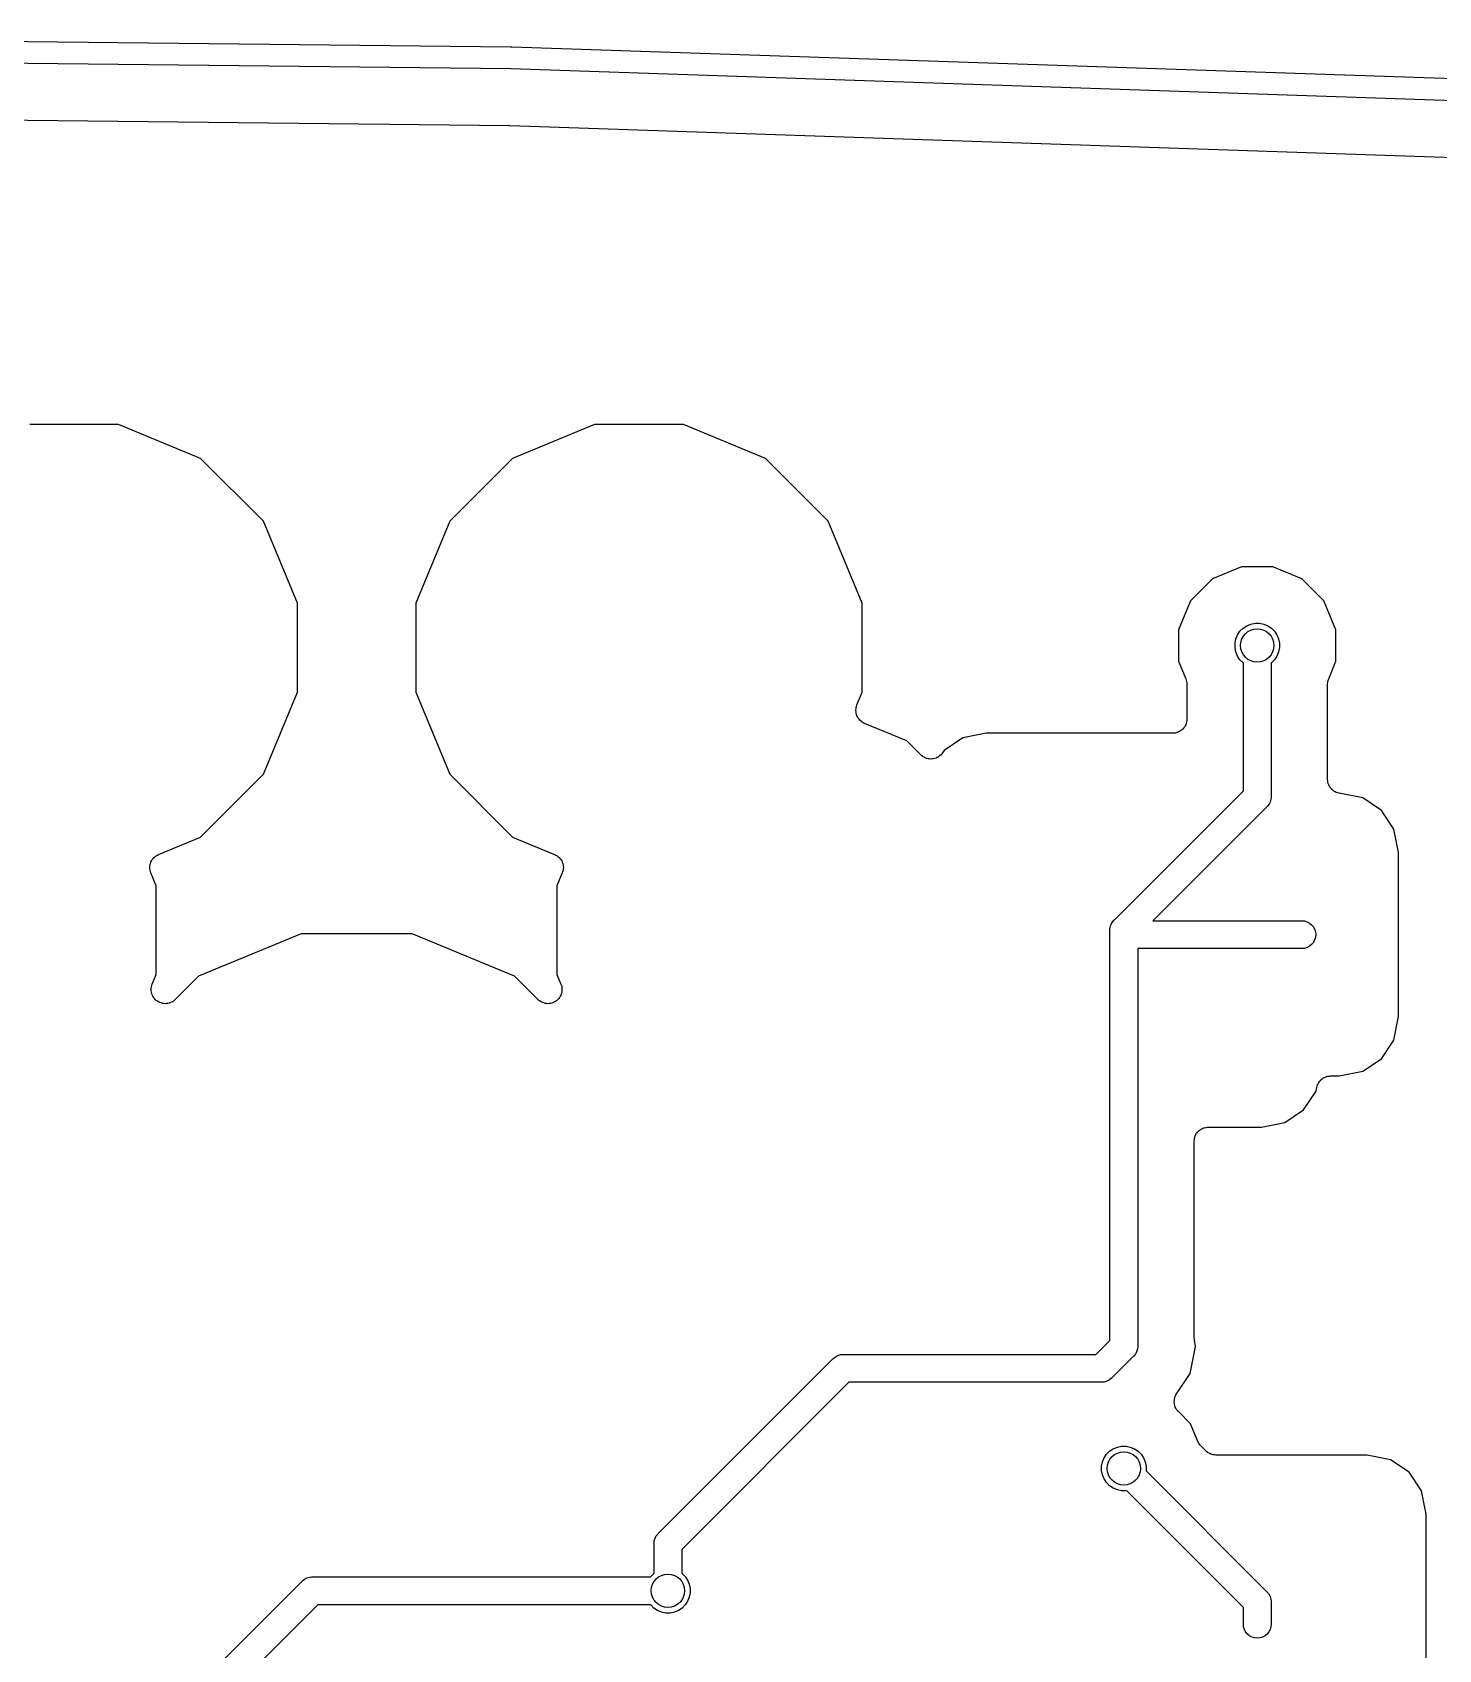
# Model space of a CAD drawing. Extents: x 0.4 to 11.3, y -7.9 to -0.4.
# Drawn here: x 6.877 to 7.375, y -2.029 to -1.456 of the extents above; entities that cross this region are included whole.
import ezdxf

# ---------------------------------------------------------------- set-up
doc = ezdxf.new("R2010")
doc.units = 0
doc.header["$MEASUREMENT"] = 0
doc.layers.add('BLACK', color=7, linetype='CONTINUOUS')

msp = doc.modelspace()

# ---------------------------------------------------------------- linework, layer by layer
at = {"layer": 'BLACK', "linetype": 'CONTINUOUS'}
for p, q in [((6.5849, -1.45617), (7.04673, -1.46124)), ((7.04674, -1.46912), (6.58466, -1.46405)), ((7.04673, -1.46124), (7.04677, -1.46124)), ((7.04677, -1.46124), (7.04692, -1.46125)), ((7.04692, -1.46125), (7.04707, -1.46125)), ((7.04707, -1.46125), (7.04711, -1.46125)), ((7.04711, -1.46125), (7.47714, -1.4758)), ((7.47696, -1.48367), (7.04674, -1.46912)), ((6.58459, -1.48405), (7.04624, -1.48912)), ((7.04624, -1.48912), (7.04631, -1.48912)), ((7.04631, -1.48912), (7.04633, -1.48912)), ((7.04633, -1.48912), (7.04635, -1.48912)), ((7.04635, -1.48912), (7.47597, -1.50365)), ((6.90785, -1.59496), (6.8764, -1.59496)), ((6.93691, -1.607), (6.90785, -1.59496)), ((7.0764, -1.59496), (7.04734, -1.607)), ((7.10785, -1.59496), (7.0764, -1.59496)), ((7.13691, -1.607), (7.10785, -1.59496)), ((6.95915, -1.62923), (6.93691, -1.607)), ((7.04734, -1.607), (7.02511, -1.62923)), ((7.15915, -1.62923), (7.13691, -1.607)), ((6.97118, -1.65829), (6.95915, -1.62923)), ((7.02511, -1.62923), (7.01307, -1.65829)), ((7.17118, -1.65829), (7.15915, -1.62923)), ((7.30548, -1.64535), (7.29523, -1.6496)), ((7.31657, -1.64535), (7.30548, -1.64535)), ((7.32681, -1.6496), (7.31657, -1.64535)), ((7.29523, -1.6496), (7.28739, -1.65744)), ((7.33465, -1.65744), (7.32681, -1.6496)), ((6.97118, -1.68974), (6.97118, -1.65829)), ((7.01307, -1.65829), (7.01307, -1.68974)), ((7.17118, -1.68974), (7.17118, -1.65829)), ((7.28739, -1.65744), (7.28315, -1.66768)), ((7.3389, -1.66768), (7.33465, -1.65744)), ((7.30729, -1.66625), (7.30873, -1.66566)), ((7.30873, -1.66566), (7.31025, -1.66535)), ((7.31025, -1.66535), (7.3118, -1.66535)), ((7.3118, -1.66535), (7.31332, -1.66566)), ((7.31332, -1.66566), (7.31475, -1.66625)), ((7.28315, -1.66768), (7.28315, -1.67877)), ((7.30315, -1.67245), (7.30345, -1.67093)), ((7.30345, -1.67093), (7.30405, -1.6695)), ((7.30405, -1.6695), (7.30491, -1.66821)), ((7.30491, -1.66821), (7.306, -1.66711)), ((7.306, -1.66711), (7.30729, -1.66625)), ((7.31475, -1.66625), (7.31604, -1.66711)), ((7.31604, -1.66711), (7.31714, -1.66821)), ((7.31714, -1.66821), (7.318, -1.6695)), ((7.318, -1.6695), (7.3186, -1.67093)), ((7.3186, -1.67093), (7.3189, -1.67245)), ((7.3389, -1.67877), (7.3389, -1.66768)), ((7.30315, -1.674), (7.30315, -1.67245)), ((7.30345, -1.67553), (7.30315, -1.674)), ((7.30405, -1.67696), (7.30345, -1.67553)), ((7.30491, -1.67825), (7.30405, -1.67696)), ((7.318, -1.67696), (7.31714, -1.67825)), ((7.3186, -1.67553), (7.318, -1.67696)), ((7.3189, -1.674), (7.3186, -1.67553)), ((7.3189, -1.67245), (7.3189, -1.674)), ((7.28315, -1.67877), (7.28572, -1.68498)), ((7.306, -1.67934), (7.30491, -1.67825)), ((7.3061, -1.67941), (7.306, -1.67934)), ((7.3061, -1.72473), (7.3061, -1.67941)), ((7.31604, -1.67934), (7.31594, -1.67941)), ((7.31594, -1.67941), (7.31594, -1.72653)), ((7.31714, -1.67825), (7.31604, -1.67934)), ((7.33633, -1.68498), (7.3389, -1.67877)), ((7.28572, -1.68498), (7.28572, -1.68499)), ((7.28572, -1.68499), (7.28573, -1.68499)), ((7.28573, -1.68499), (7.28573, -1.68499)), ((7.28573, -1.68499), (7.28575, -1.68505)), ((7.28575, -1.68505), (7.28588, -1.68549)), ((7.28588, -1.68549), (7.28601, -1.68592)), ((7.28601, -1.68592), (7.28601, -1.68596)), ((7.28601, -1.68596), (7.28602, -1.68598)), ((7.28602, -1.68598), (7.28606, -1.68644)), ((7.28606, -1.68644), (7.2861, -1.6869)), ((7.2861, -1.6869), (7.2861, -1.69931)), ((7.33594, -1.68689), (7.33595, -1.68683)), ((7.33594, -1.6869), (7.33594, -1.68689)), ((7.33594, -1.68689), (7.33594, -1.68689)), ((7.33594, -1.68689), (7.33594, -1.68689)), ((7.33594, -1.72065), (7.33594, -1.6869)), ((7.33595, -1.68683), (7.336, -1.68637)), ((7.336, -1.68637), (7.33604, -1.68592)), ((7.33604, -1.68592), (7.33605, -1.68589)), ((7.33605, -1.68586), (7.33619, -1.68542)), ((7.33605, -1.68589), (7.33605, -1.68586)), ((7.33619, -1.68542), (7.33633, -1.68498)), ((6.95915, -1.7188), (6.97118, -1.68974)), ((7.01307, -1.68974), (7.02511, -1.7188)), ((7.16916, -1.69474), (7.1693, -1.69429)), ((7.1693, -1.69429), (7.17118, -1.68974)), ((7.16892, -1.69616), (7.16897, -1.69569)), ((7.16892, -1.69618), (7.16892, -1.69616)), ((7.16892, -1.69619), (7.16892, -1.69618)), ((7.16896, -1.69666), (7.16892, -1.69619)), ((7.169, -1.69713), (7.16896, -1.69666)), ((7.16897, -1.69569), (7.16901, -1.69522)), ((7.16901, -1.69715), (7.169, -1.69713)), ((7.16901, -1.69522), (7.16902, -1.69521)), ((7.16901, -1.69717), (7.16901, -1.69715)), ((7.16914, -1.69762), (7.16901, -1.69717)), ((7.16902, -1.69519), (7.16916, -1.69474)), ((7.16902, -1.69521), (7.16902, -1.69519)), ((7.16928, -1.69807), (7.16914, -1.69762)), ((7.16929, -1.69808), (7.16928, -1.69807)), ((7.16929, -1.6981), (7.16929, -1.69808)), ((7.16951, -1.69852), (7.16929, -1.6981)), ((7.16973, -1.69893), (7.16951, -1.69852)), ((7.16974, -1.69895), (7.16973, -1.69893)), ((7.16975, -1.69896), (7.16974, -1.69895)), ((7.17005, -1.69933), (7.16975, -1.69896)), ((7.17034, -1.6997), (7.17005, -1.69933)), ((7.17035, -1.69971), (7.17034, -1.6997)), ((7.17036, -1.69972), (7.17035, -1.69971)), ((7.17073, -1.70002), (7.17036, -1.69972)), ((7.17108, -1.70032), (7.17073, -1.70002)), ((7.1711, -1.70033), (7.17108, -1.70032)), ((7.17111, -1.70034), (7.1711, -1.70033)), ((7.17153, -1.70057), (7.17111, -1.70034)), ((7.28599, -1.70035), (7.28585, -1.7008)), ((7.286, -1.70034), (7.28599, -1.70035)), ((7.28605, -1.69985), (7.286, -1.70032)), ((7.286, -1.70032), (7.286, -1.70034)), ((7.2861, -1.69938), (7.28605, -1.69985)), ((7.2861, -1.69931), (7.2861, -1.69935)), ((7.2861, -1.69935), (7.2861, -1.69935)), ((7.2861, -1.69935), (7.2861, -1.69935)), ((7.2861, -1.69935), (7.2861, -1.69938)), ((7.17194, -1.7008), (7.17153, -1.70057)), ((7.17197, -1.70081), (7.17194, -1.7008)), ((7.172, -1.70082), (7.17197, -1.70081)), ((7.17197, -1.70081), (7.17197, -1.70081)), ((7.17197, -1.70081), (7.17197, -1.70081)), ((7.18691, -1.707), (7.172, -1.70082)), ((7.20676, -1.70596), (7.20015, -1.71038)), ((7.21506, -1.70431), (7.20676, -1.70596)), ((7.2811, -1.70431), (7.21506, -1.70431)), ((7.28157, -1.70427), (7.2811, -1.70431)), ((7.28204, -1.70422), (7.28157, -1.70427)), ((7.28206, -1.70422), (7.28204, -1.70422)), ((7.28207, -1.70422), (7.28206, -1.70422)), ((7.28253, -1.70408), (7.28207, -1.70422)), ((7.28298, -1.70395), (7.28253, -1.70408)), ((7.28299, -1.70394), (7.28298, -1.70395)), ((7.28301, -1.70394), (7.28299, -1.70394)), ((7.28342, -1.70372), (7.28301, -1.70394)), ((7.28384, -1.7035), (7.28342, -1.70372)), ((7.28385, -1.70349), (7.28384, -1.7035)), ((7.28387, -1.70348), (7.28385, -1.70349)), ((7.28423, -1.70318), (7.28387, -1.70348)), ((7.2846, -1.70289), (7.28423, -1.70318)), ((7.28461, -1.70287), (7.2846, -1.70289)), ((7.28463, -1.70286), (7.28461, -1.70287)), ((7.28493, -1.7025), (7.28463, -1.70286)), ((7.28523, -1.70214), (7.28493, -1.7025)), ((7.28524, -1.70212), (7.28523, -1.70214)), ((7.28525, -1.70211), (7.28524, -1.70212)), ((7.28547, -1.70169), (7.28525, -1.70211)), ((7.2857, -1.70128), (7.28547, -1.70169)), ((7.28571, -1.70125), (7.2857, -1.70127)), ((7.2857, -1.70127), (7.2857, -1.70128)), ((7.28585, -1.7008), (7.28571, -1.70125)), ((7.19189, -1.71198), (7.18691, -1.707)), ((7.19924, -1.71165), (7.19894, -1.71201)), ((7.19955, -1.71128), (7.19924, -1.71165)), ((7.19956, -1.71126), (7.19955, -1.71128)), ((7.19959, -1.71122), (7.19956, -1.71126)), ((7.19956, -1.71126), (7.19956, -1.71126)), ((7.19956, -1.71126), (7.19956, -1.71126)), ((7.20015, -1.71038), (7.19959, -1.71122)), ((7.19226, -1.71228), (7.19189, -1.71198)), ((7.19262, -1.71258), (7.19226, -1.71228)), ((7.19264, -1.71259), (7.19262, -1.71258)), ((7.19265, -1.7126), (7.19264, -1.71259)), ((7.19306, -1.71282), (7.19265, -1.7126)), ((7.19348, -1.71305), (7.19306, -1.71282)), ((7.19349, -1.71306), (7.19348, -1.71305)), ((7.19351, -1.71306), (7.19349, -1.71306)), ((7.19396, -1.7132), (7.19351, -1.71306)), ((7.19441, -1.71334), (7.19396, -1.7132)), ((7.19443, -1.71334), (7.19441, -1.71334)), ((7.19444, -1.71335), (7.19443, -1.71334)), ((7.19491, -1.7134), (7.19444, -1.71335)), ((7.19538, -1.71345), (7.19491, -1.7134)), ((7.1954, -1.71345), (7.19538, -1.71345)), ((7.19541, -1.71345), (7.1954, -1.71345)), ((7.19588, -1.7134), (7.19541, -1.71345)), ((7.19635, -1.71336), (7.19588, -1.7134)), ((7.19637, -1.71336), (7.19635, -1.71336)), ((7.19638, -1.71335), (7.19637, -1.71336)), ((7.19683, -1.71322), (7.19638, -1.71335)), ((7.19729, -1.71309), (7.19683, -1.71322)), ((7.1973, -1.71308), (7.19729, -1.71309)), ((7.19732, -1.71308), (7.1973, -1.71308)), ((7.19774, -1.71285), (7.19732, -1.71308)), ((7.19816, -1.71264), (7.19774, -1.71285)), ((7.19817, -1.71263), (7.19816, -1.71264)), ((7.19818, -1.71262), (7.19817, -1.71263)), ((7.19855, -1.71232), (7.19818, -1.71262)), ((7.19892, -1.71203), (7.19855, -1.71232)), ((7.19893, -1.71202), (7.19892, -1.71203)), ((7.19894, -1.71201), (7.19893, -1.71202)), ((6.93691, -1.74104), (6.95915, -1.7188)), ((7.02511, -1.7188), (7.04734, -1.74104)), ((7.33599, -1.72111), (7.33594, -1.72065)), ((7.33603, -1.72158), (7.33599, -1.72111)), ((7.33604, -1.7216), (7.33603, -1.72158)), ((7.33604, -1.72162), (7.33604, -1.7216)), ((7.33617, -1.72207), (7.33604, -1.72162)), ((7.33631, -1.72252), (7.33617, -1.72207)), ((7.33632, -1.72254), (7.33631, -1.72252)), ((7.33632, -1.72256), (7.33632, -1.72254)), ((7.33654, -1.72297), (7.33632, -1.72256)), ((7.33676, -1.72339), (7.33654, -1.72297)), ((7.26047, -1.77036), (7.3061, -1.72473)), ((7.31559, -1.72866), (7.31535, -1.72911)), ((7.31587, -1.72774), (7.31559, -1.72866)), ((7.31594, -1.72701), (7.31587, -1.72774)), ((7.31594, -1.72653), (7.31597, -1.72677)), ((7.31597, -1.72677), (7.31594, -1.72701)), ((7.31594, -1.72701), (7.31594, -1.72701)), ((7.33677, -1.7234), (7.33676, -1.72339)), ((7.33678, -1.72342), (7.33677, -1.7234)), ((7.33708, -1.72378), (7.33678, -1.72342)), ((7.33737, -1.72415), (7.33708, -1.72378)), ((7.33738, -1.72416), (7.33737, -1.72415)), ((7.3374, -1.72417), (7.33738, -1.72416)), ((7.33776, -1.72447), (7.3374, -1.72417)), ((7.33812, -1.72477), (7.33776, -1.72447)), ((7.33813, -1.72478), (7.33812, -1.72477)), ((7.33815, -1.7248), (7.33813, -1.72478)), ((7.33856, -1.72502), (7.33815, -1.7248)), ((7.33897, -1.72525), (7.33856, -1.72502)), ((7.33899, -1.72525), (7.33897, -1.72525)), ((7.33901, -1.72526), (7.33899, -1.72525)), ((7.33945, -1.7254), (7.33901, -1.72526)), ((7.3399, -1.72554), (7.33945, -1.7254)), ((7.33994, -1.72555), (7.3399, -1.72554)), ((7.33997, -1.72556), (7.33994, -1.72555)), ((7.33994, -1.72555), (7.33994, -1.72555)), ((7.33994, -1.72555), (7.33994, -1.72555)), ((7.34835, -1.72722), (7.33997, -1.72556)), ((7.35497, -1.73164), (7.34835, -1.72722)), ((7.31433, -1.73042), (7.27409, -1.77067)), ((7.31452, -1.73027), (7.31433, -1.73042)), ((7.31467, -1.73008), (7.31452, -1.73027)), ((7.31514, -1.72952), (7.31467, -1.73008)), ((7.31467, -1.73008), (7.31467, -1.73008)), ((7.31535, -1.72911), (7.31514, -1.72952)), ((7.35939, -1.73826), (7.35497, -1.73164)), ((7.36104, -1.74656), (7.35939, -1.73826)), ((6.922, -1.74721), (6.93691, -1.74104)), ((7.04734, -1.74104), (7.06225, -1.74721)), ((6.91892, -1.75177), (6.91897, -1.7513)), ((6.91892, -1.75178), (6.91892, -1.75177)), ((6.91892, -1.7518), (6.91892, -1.75178)), ((6.91896, -1.75227), (6.91892, -1.7518)), ((6.91897, -1.7513), (6.91902, -1.75083)), ((6.91902, -1.7508), (6.91916, -1.75035)), ((6.91902, -1.75081), (6.91902, -1.7508)), ((6.91902, -1.75083), (6.91902, -1.75081)), ((6.91916, -1.75035), (6.9193, -1.7499)), ((6.9193, -1.7499), (6.91931, -1.74988)), ((6.91931, -1.74988), (6.91932, -1.74987)), ((6.91932, -1.74987), (6.91954, -1.74945)), ((6.91954, -1.74945), (6.91977, -1.74904)), ((6.91977, -1.74904), (6.91978, -1.74903)), ((6.91978, -1.74903), (6.91979, -1.74901)), ((6.91979, -1.74901), (6.92009, -1.74865)), ((6.92009, -1.74865), (6.92039, -1.74829)), ((6.92039, -1.74829), (6.9204, -1.74828)), ((6.9204, -1.74828), (6.92041, -1.74826)), ((6.92041, -1.74826), (6.92077, -1.74797)), ((6.92077, -1.74797), (6.92114, -1.74767)), ((6.92114, -1.74767), (6.92116, -1.74766)), ((6.92116, -1.74766), (6.92117, -1.74765)), ((6.92117, -1.74765), (6.92158, -1.74743)), ((6.92158, -1.74743), (6.922, -1.74721)), ((7.06225, -1.74721), (7.06228, -1.74722)), ((7.06228, -1.74722), (7.06228, -1.74722)), ((7.06228, -1.74722), (7.06228, -1.74722)), ((7.06228, -1.74722), (7.06231, -1.74724)), ((7.06231, -1.74724), (7.06272, -1.74746)), ((7.06272, -1.74746), (7.06314, -1.74769)), ((7.06314, -1.74769), (7.06315, -1.7477)), ((7.06315, -1.7477), (7.06317, -1.74771)), ((7.06317, -1.74771), (7.06353, -1.74801)), ((7.06353, -1.74801), (7.06389, -1.74831)), ((7.06389, -1.74831), (7.0639, -1.74833)), ((7.0639, -1.74833), (7.06391, -1.74834)), ((7.06391, -1.74834), (7.06421, -1.7487)), ((7.06421, -1.7487), (7.06451, -1.74907)), ((7.06451, -1.74907), (7.06451, -1.74908)), ((7.06451, -1.74908), (7.06452, -1.7491)), ((7.06452, -1.7491), (7.06474, -1.74951)), ((7.06474, -1.74951), (7.06496, -1.74993)), ((7.06496, -1.74993), (7.06497, -1.74995)), ((7.06497, -1.74995), (7.06497, -1.74996)), ((7.06497, -1.74996), (7.06511, -1.75042)), ((7.06511, -1.75042), (7.06524, -1.75087)), ((7.06524, -1.75087), (7.06524, -1.75088)), ((7.06524, -1.75088), (7.06525, -1.7509)), ((7.06525, -1.7509), (7.06529, -1.75137)), ((7.06529, -1.75137), (7.06534, -1.75184)), ((7.06534, -1.75187), (7.06529, -1.75234)), ((7.06534, -1.75184), (7.06533, -1.75185)), ((7.06533, -1.75185), (7.06534, -1.75187)), ((7.36104, -1.80463), (7.36104, -1.74656)), ((6.919, -1.75274), (6.91896, -1.75227)), ((6.919, -1.75276), (6.919, -1.75274)), ((6.91901, -1.75277), (6.919, -1.75276)), ((6.91914, -1.75322), (6.91901, -1.75277)), ((6.91927, -1.75368), (6.91914, -1.75322)), ((6.91928, -1.75371), (6.91927, -1.75368)), ((6.9193, -1.75374), (6.91928, -1.75371)), ((6.91928, -1.75371), (6.91928, -1.75371)), ((6.91928, -1.75371), (6.91928, -1.75371)), ((6.92118, -1.75829), (6.9193, -1.75374)), ((7.06496, -1.75374), (7.06307, -1.75829)), ((7.06509, -1.75329), (7.06496, -1.75374)), ((7.06523, -1.75284), (7.06509, -1.75329)), ((7.06524, -1.75281), (7.06523, -1.75282)), ((7.06523, -1.75282), (7.06523, -1.75284)), ((7.06529, -1.75234), (7.06524, -1.75281)), ((6.92118, -1.78974), (6.92118, -1.75829)), ((7.06307, -1.75829), (7.06307, -1.78974)), ((7.25883, -1.77402), (7.25886, -1.77377)), ((7.25886, -1.77426), (7.25883, -1.77402)), ((7.25886, -1.77377), (7.25893, -1.77305)), ((7.25886, -1.77377), (7.25886, -1.77377)), ((7.25886, -1.91922), (7.25886, -1.77426)), ((7.25893, -1.77305), (7.25921, -1.77212)), ((7.25921, -1.77212), (7.25967, -1.77127)), ((7.25967, -1.77127), (7.26028, -1.77052)), ((7.26028, -1.77052), (7.26047, -1.77036)), ((7.27409, -1.77067), (7.32701, -1.77067)), ((7.32701, -1.77067), (7.32774, -1.77074)), ((7.32774, -1.77074), (7.32866, -1.77102)), ((7.32866, -1.77102), (7.32952, -1.77148)), ((7.32952, -1.77148), (7.33027, -1.77209)), ((7.33027, -1.77209), (7.33088, -1.77284)), ((7.33088, -1.77284), (7.33134, -1.7737)), ((7.33134, -1.7737), (7.33162, -1.77463)), ((7.33162, -1.77463), (7.33172, -1.77559)), ((6.97249, -1.77528), (6.93619, -1.79031)), ((7.01177, -1.77528), (6.97249, -1.77528)), ((7.04806, -1.79031), (7.01177, -1.77528)), ((7.32701, -1.78051), (7.2687, -1.78051)), ((7.2687, -1.78051), (7.2687, -1.92102)), ((7.32774, -1.78044), (7.32701, -1.78051)), ((7.32866, -1.78016), (7.32774, -1.78044)), ((7.32952, -1.7797), (7.32866, -1.78016)), ((7.33027, -1.77909), (7.32952, -1.7797)), ((7.33088, -1.77834), (7.33027, -1.77909)), ((7.33134, -1.77748), (7.33088, -1.77834)), ((7.33162, -1.77656), (7.33134, -1.77748)), ((7.33172, -1.77559), (7.33162, -1.77656)), ((6.91978, -1.79311), (6.92118, -1.78974)), ((6.93619, -1.79031), (6.92794, -1.79856)), ((7.05631, -1.79856), (7.04806, -1.79031)), ((7.06307, -1.78974), (7.06447, -1.79311)), ((6.9194, -1.79501), (6.91945, -1.79453)), ((6.9194, -1.79502), (6.9194, -1.79501)), ((6.9194, -1.79501), (6.9194, -1.79501)), ((6.91945, -1.79551), (6.9194, -1.79502)), ((6.91945, -1.79453), (6.9195, -1.79405)), ((6.91949, -1.79598), (6.91945, -1.79551)), ((6.9195, -1.79599), (6.91949, -1.79598)), ((6.9195, -1.79404), (6.91964, -1.79358)), ((6.9195, -1.79405), (6.9195, -1.79404)), ((6.9195, -1.79404), (6.9195, -1.79404)), ((6.91964, -1.79646), (6.9195, -1.79599)), ((6.9195, -1.79599), (6.9195, -1.79599)), ((6.91964, -1.79358), (6.91978, -1.79311)), ((6.91977, -1.79692), (6.91964, -1.79646)), ((6.91978, -1.79692), (6.91977, -1.79692)), ((6.91978, -1.79693), (6.91978, -1.79692)), ((6.92, -1.79734), (6.91978, -1.79693)), ((6.92023, -1.79778), (6.92, -1.79734)), ((6.92023, -1.79779), (6.92023, -1.79778)), ((6.92023, -1.79778), (6.92023, -1.79778)), ((6.92053, -1.79816), (6.92023, -1.79779)), ((7.06422, -1.79741), (7.06398, -1.79784)), ((7.06445, -1.79699), (7.06422, -1.79741)), ((7.0646, -1.79651), (7.06445, -1.79698)), ((7.06445, -1.79698), (7.06445, -1.79699)), ((7.06445, -1.79699), (7.06445, -1.79699)), ((7.06447, -1.79311), (7.06449, -1.79317)), ((7.06449, -1.79317), (7.06449, -1.79317)), ((7.06449, -1.79317), (7.06449, -1.79317)), ((7.06449, -1.79317), (7.06449, -1.79318)), ((7.06449, -1.79318), (7.06463, -1.79365)), ((7.06474, -1.79606), (7.0646, -1.79651)), ((7.06463, -1.79365), (7.06476, -1.79411)), ((7.0648, -1.79556), (7.06474, -1.79605)), ((7.06474, -1.79605), (7.06474, -1.79605)), ((7.06474, -1.79605), (7.06474, -1.79606)), ((7.06476, -1.79411), (7.06476, -1.79411)), ((7.06476, -1.79411), (7.06477, -1.79412)), ((7.06477, -1.79412), (7.06481, -1.7946)), ((7.06485, -1.79509), (7.0648, -1.79556)), ((7.06481, -1.7946), (7.06485, -1.79508)), ((7.06485, -1.79508), (7.06485, -1.79508)), ((7.06485, -1.79508), (7.06485, -1.79509)), ((6.92084, -1.79854), (6.92053, -1.79816)), ((6.92085, -1.79854), (6.92084, -1.79854)), ((6.92122, -1.79886), (6.92085, -1.79854)), ((6.92085, -1.79854), (6.92085, -1.79854)), ((6.92159, -1.79916), (6.92122, -1.79886)), ((6.9216, -1.79917), (6.92159, -1.79916)), ((6.92202, -1.7994), (6.9216, -1.79917)), ((6.9216, -1.79917), (6.9216, -1.79917)), ((6.92245, -1.79963), (6.92202, -1.7994)), ((6.92246, -1.79963), (6.92245, -1.79963)), ((6.92245, -1.79963), (6.92245, -1.79963)), ((6.92291, -1.79978), (6.92246, -1.79963)), ((6.92338, -1.79992), (6.92291, -1.79978)), ((6.92339, -1.79992), (6.92338, -1.79992)), ((6.92338, -1.79992), (6.92338, -1.79992)), ((6.92387, -1.79998), (6.92339, -1.79992)), ((6.92435, -1.80003), (6.92387, -1.79998)), ((6.92436, -1.80003), (6.92435, -1.80003)), ((6.92484, -1.79998), (6.92436, -1.80003)), ((6.92436, -1.80003), (6.92436, -1.80003)), ((6.92532, -1.79994), (6.92484, -1.79998)), ((6.92533, -1.79994), (6.92532, -1.79994)), ((6.92579, -1.79981), (6.92533, -1.79994)), ((6.92533, -1.79994), (6.92533, -1.79994)), ((6.92626, -1.79967), (6.92579, -1.79981)), ((6.92627, -1.79967), (6.92626, -1.79967)), ((6.92626, -1.79967), (6.92626, -1.79967)), ((6.92669, -1.79945), (6.92627, -1.79967)), ((6.92713, -1.79922), (6.92669, -1.79945)), ((6.9275, -1.79892), (6.92713, -1.79922)), ((6.92713, -1.79922), (6.92713, -1.79922)), ((6.92713, -1.79922), (6.92713, -1.79922)), ((6.92789, -1.79861), (6.9275, -1.79892)), ((6.9279, -1.79861), (6.92789, -1.79861)), ((6.92789, -1.79861), (6.92789, -1.79861)), ((6.92794, -1.79856), (6.9279, -1.79861)), ((6.9279, -1.79861), (6.9279, -1.79861)), ((7.05669, -1.79887), (7.05631, -1.79856)), ((7.05706, -1.79918), (7.05669, -1.79887)), ((7.05707, -1.79918), (7.05706, -1.79918)), ((7.05706, -1.79918), (7.05706, -1.79918)), ((7.05749, -1.79941), (7.05707, -1.79918)), ((7.05792, -1.79964), (7.05749, -1.79941)), ((7.05793, -1.79964), (7.05792, -1.79964)), ((7.05792, -1.79964), (7.05792, -1.79964)), ((7.05841, -1.79979), (7.05793, -1.79964)), ((7.05885, -1.79993), (7.05841, -1.79979)), ((7.05886, -1.79993), (7.05885, -1.79993)), ((7.05935, -1.79998), (7.05886, -1.79993)), ((7.05886, -1.79993), (7.05886, -1.79993)), ((7.05982, -1.80003), (7.05935, -1.79998)), ((7.05983, -1.80003), (7.05982, -1.80003)), ((7.0603, -1.79998), (7.05983, -1.80003)), ((7.05983, -1.80003), (7.05983, -1.80003)), ((7.06079, -1.79994), (7.0603, -1.79998)), ((7.0608, -1.79994), (7.06079, -1.79994)), ((7.06127, -1.7998), (7.0608, -1.79994)), ((7.0608, -1.79994), (7.0608, -1.79994)), ((7.06173, -1.79966), (7.06127, -1.7998)), ((7.06174, -1.79966), (7.06173, -1.79966)), ((7.06173, -1.79966), (7.06173, -1.79966)), ((7.06219, -1.79942), (7.06174, -1.79966)), ((7.06259, -1.79921), (7.06219, -1.79942)), ((7.0626, -1.7992), (7.06259, -1.79921)), ((7.063, -1.79888), (7.0626, -1.7992)), ((7.0626, -1.7992), (7.0626, -1.7992)), ((7.06335, -1.79859), (7.063, -1.79888)), ((7.06336, -1.79859), (7.06335, -1.79859)), ((7.06368, -1.79821), (7.06336, -1.79859)), ((7.06336, -1.79859), (7.06336, -1.79859)), ((7.06398, -1.79785), (7.06368, -1.79821)), ((7.06398, -1.79784), (7.06398, -1.79784)), ((7.06398, -1.79784), (7.06398, -1.79785)), ((7.35939, -1.81292), (7.36104, -1.80463)), ((7.35497, -1.81954), (7.35939, -1.81292)), ((7.34835, -1.82396), (7.35497, -1.81954)), ((7.33428, -1.82642), (7.3347, -1.8262)), ((7.3347, -1.8262), (7.33511, -1.82599)), ((7.33511, -1.82599), (7.33513, -1.82598)), ((7.33513, -1.82598), (7.33514, -1.82597)), ((7.33514, -1.82597), (7.3356, -1.82584)), ((7.3356, -1.82584), (7.33604, -1.8257)), ((7.33604, -1.8257), (7.33606, -1.8257)), ((7.33606, -1.8257), (7.33608, -1.8257)), ((7.33608, -1.8257), (7.33655, -1.82565)), ((7.33655, -1.82565), (7.33701, -1.82561)), ((7.33701, -1.82561), (7.34006, -1.82561)), ((7.34006, -1.82561), (7.34835, -1.82396)), ((7.32741, -1.83765), (7.33183, -1.83103)), ((7.33183, -1.83103), (7.33211, -1.82963)), ((7.33211, -1.82963), (7.33212, -1.8296)), ((7.33212, -1.82956), (7.33227, -1.82912)), ((7.33212, -1.8296), (7.33212, -1.82956)), ((7.33212, -1.8296), (7.33212, -1.8296)), ((7.33212, -1.8296), (7.33212, -1.8296)), ((7.33227, -1.82912), (7.3324, -1.82867)), ((7.3324, -1.82867), (7.33241, -1.82865)), ((7.33241, -1.82865), (7.33242, -1.82863)), ((7.33242, -1.82863), (7.33265, -1.82822)), ((7.33265, -1.82822), (7.33287, -1.82781)), ((7.33287, -1.82781), (7.33288, -1.8278)), ((7.33288, -1.8278), (7.33289, -1.82778)), ((7.33289, -1.82778), (7.33319, -1.82742)), ((7.33319, -1.82742), (7.33349, -1.82706)), ((7.33349, -1.82706), (7.33351, -1.82705)), ((7.33351, -1.82705), (7.33352, -1.82703)), ((7.33352, -1.82703), (7.33389, -1.82674)), ((7.33389, -1.82674), (7.33425, -1.82644)), ((7.33425, -1.82644), (7.33426, -1.82643)), ((7.33426, -1.82643), (7.33428, -1.82642)), ((7.3208, -1.84207), (7.32741, -1.83765)), ((7.3125, -1.84372), (7.3208, -1.84207)), ((7.2887, -1.84865), (7.28875, -1.84818)), ((7.2887, -1.84868), (7.2887, -1.84865)), ((7.2887, -1.84872), (7.2887, -1.84868)), ((7.2887, -1.84868), (7.2887, -1.84868)), ((7.2887, -1.84868), (7.2887, -1.84868)), ((7.2887, -1.91831), (7.2887, -1.84872)), ((7.28875, -1.84818), (7.2888, -1.84771)), ((7.2888, -1.84771), (7.28881, -1.8477)), ((7.28881, -1.84768), (7.28895, -1.84723)), ((7.28881, -1.8477), (7.28881, -1.84768)), ((7.28895, -1.84723), (7.28909, -1.84678)), ((7.28909, -1.84678), (7.2891, -1.84677)), ((7.2891, -1.84677), (7.28911, -1.84675)), ((7.28911, -1.84675), (7.28933, -1.84633)), ((7.28933, -1.84633), (7.28956, -1.84592)), ((7.28956, -1.84592), (7.28957, -1.84591)), ((7.28957, -1.84591), (7.28958, -1.84589)), ((7.28958, -1.84589), (7.28988, -1.84553)), ((7.28988, -1.84553), (7.29018, -1.84517)), ((7.29018, -1.84517), (7.29019, -1.84516)), ((7.29019, -1.84516), (7.2902, -1.84515)), ((7.2902, -1.84515), (7.29057, -1.84485)), ((7.29057, -1.84485), (7.29093, -1.84455)), ((7.29093, -1.84455), (7.29095, -1.84455)), ((7.29095, -1.84455), (7.29096, -1.84453)), ((7.29096, -1.84453), (7.29138, -1.84432)), ((7.29138, -1.84432), (7.2918, -1.8441)), ((7.2918, -1.8441), (7.29181, -1.84409)), ((7.29181, -1.84409), (7.29183, -1.84408)), ((7.29183, -1.84408), (7.29228, -1.84395)), ((7.29228, -1.84395), (7.29273, -1.84381)), ((7.29273, -1.84381), (7.29275, -1.84381)), ((7.29275, -1.84381), (7.29276, -1.84381)), ((7.29276, -1.84381), (7.29323, -1.84376)), ((7.29323, -1.84376), (7.2937, -1.84372)), ((7.2937, -1.84372), (7.3125, -1.84372)), ((7.25387, -1.92421), (7.25886, -1.91922)), ((7.26835, -1.92315), (7.26789, -1.92401)), ((7.26842, -1.92292), (7.26835, -1.92315)), ((7.26863, -1.92222), (7.26842, -1.92292)), ((7.2687, -1.9215), (7.26863, -1.92222)), ((7.2687, -1.92102), (7.26872, -1.92126)), ((7.26872, -1.92126), (7.2687, -1.9215)), ((7.2687, -1.9215), (7.2687, -1.9215)), ((7.28725, -1.93098), (7.2888, -1.92323)), ((7.28875, -1.91877), (7.2887, -1.91831)), ((7.28878, -1.91922), (7.28875, -1.91877)), ((7.2888, -1.91929), (7.28878, -1.91922)), ((7.28919, -1.92126), (7.2888, -1.91929)), ((7.2888, -1.92323), (7.28919, -1.92126)), ((7.2888, -1.92323), (7.2888, -1.92323)), ((7.09905, -1.98752), (7.16075, -1.92582)), ((7.16075, -1.92582), (7.1609, -1.92564)), ((7.1609, -1.92564), (7.16117, -1.92542)), ((7.16117, -1.92542), (7.16165, -1.92502)), ((7.16165, -1.92502), (7.16251, -1.92457)), ((7.16251, -1.92457), (7.16343, -1.92428)), ((7.16343, -1.92428), (7.16416, -1.92421)), ((7.16416, -1.92421), (7.1644, -1.92419)), ((7.16416, -1.92421), (7.16416, -1.92421)), ((7.1644, -1.92419), (7.16464, -1.92421)), ((7.16464, -1.92421), (7.25387, -1.92421)), ((7.26709, -1.92491), (7.25956, -1.93244)), ((7.26728, -1.92476), (7.26709, -1.92491)), ((7.26755, -1.92443), (7.26728, -1.92476)), ((7.26789, -1.92401), (7.26755, -1.92443)), ((7.16644, -1.93406), (7.10728, -1.99321)), ((7.25566, -1.93406), (7.16644, -1.93406)), ((7.25591, -1.93408), (7.25566, -1.93406)), ((7.25615, -1.93406), (7.25591, -1.93408)), ((7.25687, -1.93398), (7.25615, -1.93406)), ((7.25615, -1.93406), (7.25615, -1.93406)), ((7.2578, -1.9337), (7.25687, -1.93398)), ((7.25865, -1.93325), (7.2578, -1.9337)), ((7.2594, -1.93263), (7.25865, -1.93325)), ((7.25956, -1.93244), (7.2594, -1.93263)), ((7.28247, -1.93815), (7.28725, -1.93098)), ((7.28163, -1.94087), (7.28168, -1.94041)), ((7.28163, -1.94089), (7.28163, -1.94087)), ((7.28163, -1.94091), (7.28163, -1.94089)), ((7.28167, -1.94137), (7.28163, -1.94091)), ((7.28168, -1.94041), (7.28172, -1.93994)), ((7.28172, -1.93994), (7.28173, -1.93992)), ((7.28173, -1.9399), (7.28187, -1.93945)), ((7.28173, -1.93992), (7.28173, -1.9399)), ((7.28187, -1.93945), (7.28201, -1.93901)), ((7.28201, -1.93901), (7.28202, -1.93899)), ((7.28202, -1.93897), (7.28225, -1.93856)), ((7.28202, -1.93899), (7.28202, -1.93897)), ((7.28225, -1.93856), (7.28247, -1.93815)), ((7.28171, -1.94184), (7.28167, -1.94137)), ((7.28172, -1.94186), (7.28171, -1.94184)), ((7.28172, -1.94188), (7.28172, -1.94186)), ((7.28185, -1.94233), (7.28172, -1.94188)), ((7.28198, -1.94278), (7.28185, -1.94233)), ((7.28199, -1.9428), (7.28198, -1.94278)), ((7.282, -1.94282), (7.28199, -1.9428)), ((7.28222, -1.94323), (7.282, -1.94282)), ((7.28243, -1.94365), (7.28222, -1.94323)), ((7.28245, -1.94366), (7.28243, -1.94365)), ((7.28245, -1.94368), (7.28245, -1.94366)), ((7.28275, -1.94404), (7.28245, -1.94368)), ((7.28304, -1.94441), (7.28275, -1.94404)), ((7.28307, -1.94444), (7.28304, -1.94441)), ((7.28309, -1.94446), (7.28307, -1.94444)), ((7.28307, -1.94444), (7.28307, -1.94444)), ((7.28307, -1.94444), (7.28307, -1.94444)), ((7.28741, -1.94878), (7.28309, -1.94446)), ((7.28998, -1.95499), (7.28741, -1.94878)), ((7.25876, -1.95845), (7.26005, -1.95759)), ((7.26005, -1.95759), (7.26148, -1.957)), ((7.26148, -1.957), (7.263, -1.95669)), ((7.263, -1.95669), (7.26456, -1.95669)), ((7.26456, -1.95669), (7.26608, -1.957)), ((7.26608, -1.957), (7.26751, -1.95759)), ((7.26751, -1.95759), (7.2688, -1.95845)), ((7.2902, -1.95539), (7.28998, -1.95499)), ((7.29041, -1.9558), (7.2902, -1.95539)), ((7.29043, -1.95582), (7.29041, -1.9558)), ((7.29044, -1.95585), (7.29043, -1.95582)), ((7.29073, -1.9562), (7.29044, -1.95585)), ((7.29102, -1.95656), (7.29073, -1.9562)), ((7.29106, -1.9566), (7.29102, -1.95656)), ((7.29107, -1.95661), (7.29106, -1.9566)), ((7.29106, -1.9566), (7.29106, -1.9566)), ((7.29106, -1.9566), (7.29106, -1.9566)), ((7.29282, -1.95836), (7.29107, -1.95661)), ((7.25591, -1.96379), (7.25621, -1.96227)), ((7.25591, -1.96534), (7.25591, -1.96379)), ((7.25621, -1.96227), (7.2568, -1.96084)), ((7.2568, -1.96084), (7.25766, -1.95955)), ((7.25766, -1.95955), (7.25876, -1.95845)), ((7.2688, -1.95845), (7.2699, -1.95955)), ((7.2699, -1.95955), (7.27076, -1.96084)), ((7.27076, -1.96084), (7.27135, -1.96227)), ((7.27135, -1.96227), (7.27165, -1.96379)), ((7.27165, -1.96379), (7.27165, -1.96534)), ((7.29317, -1.95865), (7.29282, -1.95836)), ((7.29353, -1.95895), (7.29317, -1.95865)), ((7.29355, -1.95896), (7.29353, -1.95895)), ((7.29357, -1.95898), (7.29355, -1.95896)), ((7.29398, -1.9592), (7.29357, -1.95898)), ((7.29438, -1.95942), (7.29398, -1.9592)), ((7.29441, -1.95943), (7.29438, -1.95942)), ((7.29443, -1.95944), (7.29441, -1.95943)), ((7.29487, -1.95958), (7.29443, -1.95944)), ((7.29531, -1.95972), (7.29487, -1.95958)), ((7.29534, -1.95972), (7.29531, -1.95972)), ((7.29536, -1.95973), (7.29534, -1.95972)), ((7.29582, -1.95977), (7.29536, -1.95973)), ((7.29628, -1.95982), (7.29582, -1.95977)), ((7.29633, -1.95983), (7.29628, -1.95982)), ((7.29634, -1.95983), (7.29633, -1.95983)), ((7.29635, -1.95983), (7.29634, -1.95983)), ((7.29634, -1.95983), (7.29634, -1.95983)), ((7.3499, -1.95983), (7.29635, -1.95983)), ((7.3582, -1.96148), (7.3499, -1.95983)), ((7.36481, -1.9659), (7.3582, -1.96148)), ((7.25621, -1.96686), (7.25591, -1.96534)), ((7.2568, -1.9683), (7.25621, -1.96686)), ((7.25766, -1.96959), (7.2568, -1.9683)), ((7.27165, -1.96534), (7.27163, -1.96546)), ((7.27163, -1.96546), (7.31433, -2.00816)), ((7.36923, -1.97251), (7.36481, -1.9659)), ((7.25876, -1.97068), (7.25766, -1.96959)), ((7.26005, -1.97154), (7.25876, -1.97068)), ((7.26148, -1.97214), (7.26005, -1.97154)), ((7.263, -1.97244), (7.26148, -1.97214)), ((7.26456, -1.97244), (7.263, -1.97244)), ((7.26467, -1.97242), (7.26456, -1.97244)), ((7.3061, -2.01385), (7.26467, -1.97242)), ((7.37088, -1.98081), (7.36923, -1.97251)), ((7.37088, -2.05856), (7.37088, -1.98081)), ((7.09742, -1.99117), (7.09744, -1.99093)), ((7.09744, -1.99141), (7.09742, -1.99117)), ((7.09744, -1.99093), (7.09751, -1.99021)), ((7.09744, -1.99093), (7.09744, -1.99093)), ((7.09744, -2.00169), (7.09744, -1.99141)), ((7.09751, -1.99021), (7.09779, -1.98928)), ((7.09779, -1.98928), (7.09825, -1.98842)), ((7.09825, -1.98842), (7.09887, -1.98767)), ((7.09887, -1.98767), (7.09905, -1.98752)), ((7.10728, -1.99321), (7.10728, -2.00169)), ((6.97317, -2.00414), (6.97363, -2.00376)), ((6.97363, -2.00376), (6.97449, -2.00331)), ((6.97449, -2.00331), (6.97455, -2.00329)), ((6.97455, -2.00329), (6.97541, -2.00302)), ((6.97541, -2.00302), (6.97614, -2.00295)), ((6.97614, -2.00295), (6.97638, -2.00293)), ((6.97614, -2.00295), (6.97614, -2.00295)), ((6.97638, -2.00293), (6.97662, -2.00295)), ((6.97662, -2.00295), (7.09618, -2.00295)), ((7.09618, -2.00295), (7.09625, -2.00285)), ((7.09625, -2.00285), (7.09734, -2.00176)), ((7.09734, -2.00176), (7.09744, -2.00169)), ((7.10728, -2.00169), (7.10738, -2.00176)), ((7.10738, -2.00176), (7.10848, -2.00285)), ((7.10848, -2.00285), (7.10934, -2.00414)), ((6.87824, -2.09905), (6.97273, -2.00457)), ((6.97273, -2.00457), (6.97288, -2.00438)), ((6.97288, -2.00438), (6.97317, -2.00414)), ((7.10934, -2.00414), (7.10993, -2.00558)), ((7.10993, -2.00558), (7.11024, -2.0071)), ((7.11024, -2.00865), (7.10993, -2.01017)), ((7.11024, -2.0071), (7.11024, -2.00865)), ((7.31433, -2.00816), (7.31452, -2.00831)), ((7.31452, -2.00831), (7.31467, -2.0085)), ((7.31467, -2.0085), (7.31467, -2.0085)), ((7.31467, -2.0085), (7.31497, -2.00886)), ((7.31497, -2.00886), (7.31514, -2.00906)), ((7.31514, -2.00906), (7.31559, -2.00992)), ((6.97842, -2.0128), (6.88654, -2.10467)), ((7.09618, -2.0128), (6.97842, -2.0128)), ((7.09625, -2.01289), (7.09618, -2.0128)), ((7.09734, -2.01399), (7.09625, -2.01289)), ((7.09863, -2.01485), (7.09734, -2.01399)), ((7.10007, -2.01545), (7.09863, -2.01485)), ((7.10609, -2.01485), (7.10466, -2.01545)), ((7.10738, -2.01399), (7.10609, -2.01485)), ((7.10848, -2.01289), (7.10738, -2.01399)), ((7.10934, -2.0116), (7.10848, -2.01289)), ((7.10993, -2.01017), (7.10934, -2.0116)), ((7.3061, -2.01993), (7.3061, -2.01385)), ((7.31559, -2.00992), (7.31587, -2.01085)), ((7.31587, -2.01085), (7.31594, -2.01157)), ((7.31594, -2.01157), (7.31594, -2.01157)), ((7.31594, -2.01157), (7.31597, -2.01181)), ((7.31597, -2.01181), (7.31594, -2.01205)), ((7.31594, -2.01205), (7.31594, -2.01993)), ((7.10159, -2.01575), (7.10007, -2.01545)), ((7.10314, -2.01575), (7.10159, -2.01575)), ((7.10466, -2.01545), (7.10314, -2.01575)), ((7.30617, -2.02065), (7.3061, -2.01993)), ((7.30646, -2.02158), (7.30617, -2.02065)), ((7.31587, -2.02065), (7.31559, -2.02158)), ((7.31594, -2.01993), (7.31587, -2.02065)), ((7.30691, -2.02243), (7.30646, -2.02158)), ((7.30753, -2.02318), (7.30691, -2.02243)), ((7.30828, -2.0238), (7.30753, -2.02318)), ((7.30913, -2.02425), (7.30828, -2.0238)), ((7.31006, -2.02454), (7.30913, -2.02425)), ((7.31102, -2.02463), (7.31006, -2.02454)), ((7.31199, -2.02454), (7.31102, -2.02463)), ((7.31292, -2.02425), (7.31199, -2.02454)), ((7.31377, -2.0238), (7.31292, -2.02425)), ((7.31452, -2.02318), (7.31377, -2.0238)), ((7.31514, -2.02243), (7.31452, -2.02318)), ((7.31559, -2.02158), (7.31514, -2.02243))]:
    msp.add_line(p, q, dxfattribs=at)
at = {"layer": 'BLACK'}
for centre in [(7.31102, -1.67323), (7.26378, -1.96457), (7.10236, -2.00787)]:
    msp.add_circle(centre, 0.00591, dxfattribs=at)

doc.saveas('drawing.dxf')
